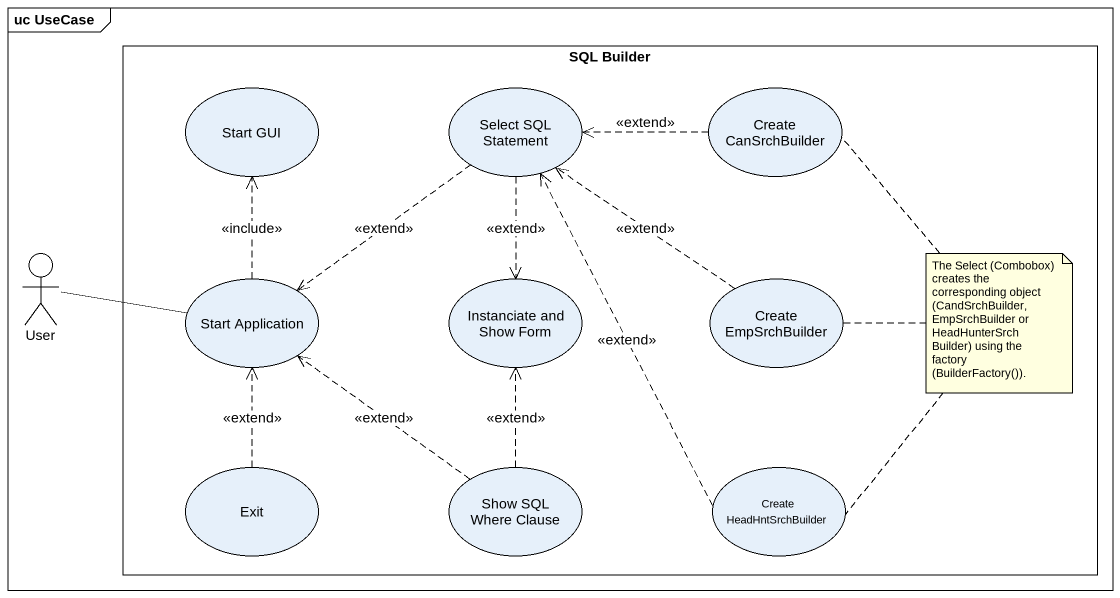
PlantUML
@startuml
mainframe uc UseCase
rectangle "SQL Builder" as SQL_Builder {
  usecase "Start GUI" as Start_GUI
  usecase "Select SQL Statement" as Select_SQL_Statement
  usecase "Create CanSrchBuilder" as Create_CanSrchBuilder
  usecase "Start Application" as Start_Application
  usecase "Instanciate and Show Form" as Instanciate_and_Show_Form
  usecase "Create EmpSrchBuilder" as Create_EmpSrchBuilder
  usecase Exit
  usecase "Show SQL Where Clause" as Show_SQL_Where_Clause
  usecase "Create HeadHntSrchBuilder" as Create_HeadHntSrchBuilder
}
actor User
Select_SQL_Statement ..> Start_Application : <<extend>>
Select_SQL_Statement ..> Instanciate_and_Show_Form : <<extend>>
Create_CanSrchBuilder .left.> Select_SQL_Statement : <<extend>>
User -right- Start_Application
Start_Application .up.> Start_GUI : <<include>>
Create_EmpSrchBuilder .up.> Select_SQL_Statement : <<extend>>
Exit .up.> Start_Application : <<extend>>
Show_SQL_Where_Clause .up.> Start_Application : <<extend>>
Show_SQL_Where_Clause .up.> Instanciate_and_Show_Form : <<extend>>
Create_HeadHntSrchBuilder .up.> Select_SQL_Statement : <<extend>>
note as N1
  The Select (Combobox) creates the corresponding object (CandSrchBuilder, EmpSrchBuilder or HeadHunterSrchBuilder) using the factory (BuilderFactory()).
end note
N1 .. Create_CanSrchBuilder
N1 .. Create_EmpSrchBuilder
N1 .. Create_HeadHntSrchBuilder
@enduml
